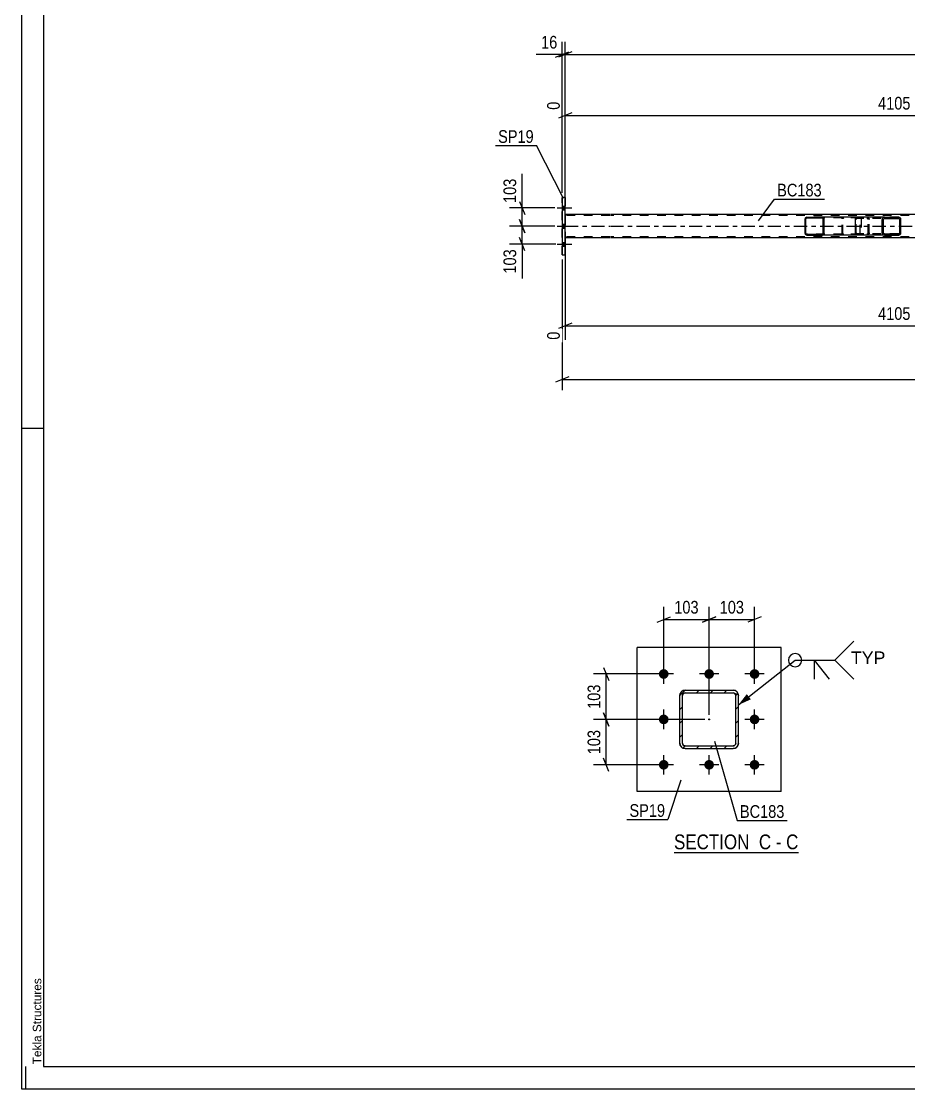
# Model space of a CAD drawing. Header units: millimetres. Extents: x -86 to 755, y -411 to 183.
# Drawn here: x -86.1 to 114.2, y -411.3 to -170.3 of the extents above; entities that cross this region are included whole.
import ezdxf

# ---------------------------------------------------------------- set-up
doc = ezdxf.new("R2010")
doc.units = ezdxf.units.MM
doc.linetypes.add('DXK_LINE_DOT2', pattern=[3.9198, 1.9599, -1.9599])
doc.linetypes.add('DXK_LINE_DOT3', pattern=[5.9187, 2.979, -0.9799, 0.9799, -0.9799])
doc.styles.add('Arial', font='arial.ttf', dxfattribs={"height": 0.2})
doc.styles.add('Arial Narrow', font='ARIALN.TTF', dxfattribs={"height": 0.2})

# ---------------------------------------------------------------- blocks, each defined once
blk = doc.blocks.new('Unknown-814409269-1133')
at = {"color": 5, "linetype": 'Continuous'}
for p, q in [((-86.11, 182.74), (-86.11, -411.26)), ((-81.11, 177.74), (-81.11, -406.26)), ((-81.11, -262.26), (-86.11, -262.26)), ((-85.11, -411.26), (-85.11, -406.26)), ((-81.11, -406.26), (749.89, -406.26)), ((-86.11, -411.26), (754.89, -411.26))]:
    blk.add_line(p, q, dxfattribs=at)
at = {"color": 174, "linetype": 'Continuous', "style": 'Arial'}
blk.add_text('Tekla Structures', height=1.9102, rotation=90, dxfattribs=at).set_placement((-81.61, -405.76))
blk = doc.blocks.new('Unknown-814409269-15 - 5921')
at = {"color": 6, "linetype": 'Continuous'}
blk.add_line((61.21, -357.97), (89.28, -357.97), dxfattribs=at)
at = {"color": 0, "linetype": 'Continuous'}
blk.add_wipeout([(79.32, -357.22), (79.32, -353.72), (61.21, -353.72), (61.21, -357.22)], dxfattribs=at)
at = {"color": 7, "linetype": 'Continuous', "style": 'Arial Narrow'}
blk.add_text('SECTION ', height=3.34, dxfattribs=at).set_placement((61.21, -357.22))
at = {"color": 0, "linetype": 'Continuous'}
blk.add_wipeout([(83.13, -357.22), (83.13, -353.72), (80.37, -353.72), (80.37, -357.22)], dxfattribs=at)
blk.add_wipeout([(85.46, -357.22), (85.46, -353.72), (84.18, -353.72), (84.18, -357.22)], dxfattribs=at)
at = {"color": 7, "linetype": 'Continuous', "style": 'Arial Narrow'}
for s, p in [('C', (80.37, -357.22)), ('-', (84.18, -357.22))]:
    blk.add_text(s, height=3.34, dxfattribs=at).set_placement(p)
at = {"color": 0, "linetype": 'Continuous'}
blk.add_wipeout([(89.28, -357.22), (89.28, -353.72), (86.51, -353.72), (86.51, -357.22)], dxfattribs=at)
at = {"color": 7, "linetype": 'Continuous', "style": 'Arial Narrow'}
blk.add_text('C', height=3.34, dxfattribs=at).set_placement((86.51, -357.22))
blk = doc.blocks.new('Part-814409269-5669 - 5406')
at = {"color": 2, "linetype": 'Continuous'}
for p, q in [((46.75, -213.91), (36.63, -213.91)), ((184.45, -213.91), (46.85, -213.91)), ((46.75, -219.19), (36.63, -219.19)), ((184.45, -219.19), (46.85, -219.19))]:
    blk.add_line(p, q, dxfattribs=at)
at = {"color": 7, "linetype": 'DXK_LINE_DOT2'}
for p, q in [((36.63, -213.91), (36.63, -219.19)), ((46.75, -214.15), (36.63, -214.15)), ((36.63, -214.39), (36.63, -218.71)), ((623.83, -214.15), (46.85, -214.15)), ((46.75, -218.95), (36.63, -218.95)), ((623.83, -218.95), (46.85, -218.95))]:
    blk.add_line(p, q, dxfattribs=at)
at = {"color": 7, "linetype": 'DXK_LINE_DOT3'}
for p, q in [((36.63, -216.55), (46.75, -216.55)), ((46.85, -216.55), (623.83, -216.55))]:
    blk.add_line(p, q, dxfattribs=at)
blk = doc.blocks.new('Bolt-814409269-5531 - 5406')
at = {"linetype": 'Continuous'}
for points in [[(36.63, -212.89), (36.63, -212.01), (35.99, -212.01), (35.99, -212.89)], [(36.63, -212.89), (36.63, -212.01), (35.99, -212.01), (35.99, -212.89)], [(36.63, -212.89), (36.63, -212.01), (35.99, -212.01), (35.99, -212.89)], [(36.63, -216.99), (36.63, -216.11), (35.99, -216.11), (35.99, -216.99)], [(36.63, -216.99), (36.63, -216.11), (35.99, -216.11), (35.99, -216.99)], [(36.63, -221.09), (36.63, -220.21), (35.99, -220.21), (35.99, -221.09)], [(36.63, -221.09), (36.63, -220.21), (35.99, -220.21), (35.99, -221.09)], [(36.63, -221.09), (36.63, -220.21), (35.99, -220.21), (35.99, -221.09)]]:
    blk.add_hatch(color=1, dxfattribs=at).paths.add_polyline_path(points)
at = {"color": 1, "linetype": 'Continuous'}
for p, q in [((35.99, -212.01), (36.63, -212.01)), ((35.99, -212.01), (36.63, -212.01)), ((35.99, -212.01), (36.63, -212.01)), ((34.83, -212.45), (38.15, -212.45)), ((34.83, -212.45), (38.15, -212.45)), ((34.83, -212.45), (38.15, -212.45)), ((35.99, -212.89), (36.63, -212.89)), ((35.99, -212.89), (36.63, -212.89)), ((35.99, -212.89), (36.63, -212.89)), ((34.83, -216.55), (38.15, -216.55)), ((34.83, -216.55), (38.15, -216.55)), ((35.99, -216.11), (36.63, -216.11)), ((35.99, -216.11), (36.63, -216.11)), ((35.99, -216.99), (36.63, -216.99)), ((35.99, -216.99), (36.63, -216.99)), ((34.83, -220.65), (38.15, -220.65)), ((34.83, -220.65), (38.15, -220.65)), ((34.83, -220.65), (38.15, -220.65)), ((35.99, -220.21), (36.63, -220.21)), ((35.99, -220.21), (36.63, -220.21)), ((35.99, -220.21), (36.63, -220.21)), ((35.99, -221.09), (36.63, -221.09)), ((35.99, -221.09), (36.63, -221.09)), ((35.99, -221.09), (36.63, -221.09))]:
    blk.add_line(p, q, dxfattribs=at)
blk = doc.blocks.new('Part-814409269-5643 - 5406')
at = {"color": 2, "linetype": 'Continuous'}
for p, q in [((36.63, -210.05), (35.99, -210.05)), ((35.99, -210.05), (35.99, -223.05)), ((36.63, -223.05), (36.63, -210.05)), ((35.99, -223.05), (36.63, -223.05))]:
    blk.add_line(p, q, dxfattribs=at)
at = {"color": 7, "linetype": 'DXK_LINE_DOT2'}
for p, q in [((35.99, -223.05), (35.99, -210.05)), ((36.63, -210.05), (36.63, -223.05))]:
    blk.add_line(p, q, dxfattribs=at)
blk = doc.blocks.new('Part-814409269-5645 - 5406')
at = {"linetype": 'Continuous'}
h = blk.add_hatch(dxfattribs=at)
h.set_pattern_fill('', scale=0.7, style=0, pattern_type=0)
h.set_pattern_definition([(45, (95.0524, -214.747), (-1.57154, 1.57154), [])])
h.paths.add_polyline_path([(95.08, -214.87), (95.05, -214.75), (94.98, -214.64), (94.87, -214.57), (94.74, -214.55), (91.16, -214.55), (91.03, -214.57), (90.92, -214.64), (90.85, -214.75), (90.82, -214.87), (90.82, -218.23), (90.85, -218.35), (90.92, -218.46), (91.03, -218.53), (91.16, -218.55), (94.74, -218.55), (94.87, -218.53), (94.98, -218.46), (95.05, -218.35), (95.08, -218.23)])
h.paths.add_polyline_path([(94.9, -218.29), (94.86, -218.34), (94.8, -218.38), (94.74, -218.39), (91.16, -218.39), (91.1, -218.38), (91.04, -218.34), (91, -218.29), (90.99, -218.23), (90.99, -214.87), (91, -214.81), (91.04, -214.76), (91.1, -214.72), (91.16, -214.71), (94.74, -214.71), (94.8, -214.72), (94.86, -214.76), (94.9, -214.81), (94.91, -214.87), (94.91, -218.23)])
at = {"color": 2, "linetype": 'Continuous'}
for p, q in [((90.85, -214.75), (90.82, -214.87)), ((90.82, -218.23), (90.82, -214.87)), ((90.99, -214.87), (91, -214.81)), ((90.99, -218.23), (90.99, -214.87)), ((91, -214.81), (91.04, -214.76)), ((91.16, -214.55), (91.03, -214.57)), ((91.04, -214.76), (91.1, -214.72)), ((91.1, -214.72), (91.16, -214.71)), ((91.16, -214.55), (94.74, -214.55)), ((91.16, -214.71), (94.74, -214.71)), ((102.44, -214.55), (94.74, -214.55)), ((94.87, -214.57), (94.74, -214.55)), ((94.74, -214.71), (94.8, -214.72)), ((94.8, -214.72), (94.86, -214.76)), ((94.86, -214.76), (94.9, -214.81)), ((94.9, -214.81), (94.91, -214.87)), ((94.91, -218.23), (94.91, -214.87)), ((95.08, -214.87), (95.05, -214.75)), ((95.08, -218.23), (95.08, -214.87)), ((90.82, -218.23), (90.85, -218.35)), ((91, -218.29), (90.99, -218.23)), ((91.04, -218.34), (91, -218.29)), ((91.03, -218.53), (91.16, -218.55)), ((91.1, -218.38), (91.04, -218.34)), ((91.16, -218.39), (91.1, -218.38)), ((91.16, -218.39), (94.74, -218.39)), ((91.16, -218.55), (94.74, -218.55)), ((94.8, -218.38), (94.74, -218.39)), ((94.74, -218.55), (94.87, -218.53)), ((102.44, -218.55), (94.74, -218.55)), ((94.86, -218.34), (94.8, -218.38)), ((94.9, -218.29), (94.86, -218.34)), ((94.91, -218.23), (94.9, -218.29)), ((95.05, -218.35), (95.08, -218.23))]:
    blk.add_line(p, q, dxfattribs=at)
at = {"color": 7, "linetype": 'DXK_LINE_DOT2'}
for p, q in [((94.74, -214.55), (91.16, -214.55)), ((103.09, -214.71), (91.16, -214.71)), ((99.17, -214.87), (99.2, -214.75)), ((99.17, -218.23), (99.17, -214.87)), ((99.35, -214.81), (99.34, -214.87)), ((99.34, -218.23), (99.34, -214.87)), ((99.39, -214.76), (99.35, -214.81)), ((99.38, -214.57), (99.51, -214.55)), ((99.45, -214.72), (99.39, -214.76)), ((99.51, -214.71), (99.45, -214.72)), ((103.09, -214.55), (102.44, -214.55)), ((103.09, -214.55), (103.22, -214.57)), ((103.15, -214.72), (103.09, -214.71)), ((103.21, -214.76), (103.15, -214.72)), ((103.24, -214.81), (103.21, -214.76)), ((103.26, -214.87), (103.24, -214.81)), ((103.26, -218.23), (103.26, -214.87)), ((103.4, -214.75), (103.43, -214.87)), ((103.43, -214.87), (103.43, -218.23)), ((103.09, -218.39), (91.16, -218.39)), ((94.74, -218.55), (91.16, -218.55)), ((99.2, -218.35), (99.17, -218.23)), ((99.34, -218.23), (99.35, -218.29)), ((99.35, -218.29), (99.39, -218.34)), ((99.51, -218.55), (99.38, -218.53)), ((99.39, -218.34), (99.41, -218.35)), ((99.41, -218.35), (99.45, -218.38)), ((99.45, -218.38), (99.51, -218.39)), ((103.09, -218.55), (102.44, -218.55)), ((103.09, -218.39), (103.15, -218.38)), ((103.22, -218.53), (103.09, -218.55)), ((103.15, -218.38), (103.21, -218.34)), ((103.21, -218.34), (103.24, -218.29)), ((103.24, -218.29), (103.26, -218.23)), ((103.43, -218.23), (103.4, -218.35))]:
    blk.add_line(p, q, dxfattribs=at)
at = {"color": 2, "linetype": 'Continuous'}
for centre, start, end in [((91.15, -214.88), 110.7583, 155.68), ((94.75, -214.88), 24.32, 69.2417), ((91.15, -218.22), 204.32, 249.2417), ((94.75, -218.22), 290.7583, 335.68)]:
    blk.add_arc(centre, 0.331, start, end, dxfattribs=at)
at = {"color": 7, "linetype": 'DXK_LINE_DOT2'}
for centre, start, end in [((99.5, -214.88), 110.7583, 155.68), ((103.1, -214.88), 24.32, 69.2417), ((99.5, -218.22), 204.32, 249.2417), ((103.1, -218.22), 290.7583, 335.68)]:
    blk.add_arc(centre, 0.331, start, end, dxfattribs=at)
blk = doc.blocks.new('Part-814409269-5646 - 5406')
at = {"linetype": 'Continuous'}
h = blk.add_hatch(dxfattribs=at)
h.set_pattern_fill('', scale=0.7, style=0, pattern_type=0)
h.set_pattern_definition([(45, (112.3845, -214.8459), (-1.57154, 1.57154), [])])
h.paths.add_polyline_path([(112.42, -215.03), (112.38, -214.85), (112.28, -214.69), (112.11, -214.59), (111.92, -214.55), (108.74, -214.55), (108.54, -214.59), (108.38, -214.69), (108.27, -214.85), (108.23, -215.03), (108.23, -218.07), (108.27, -218.25), (108.38, -218.41), (108.54, -218.51), (108.74, -218.55), (111.92, -218.55), (112.11, -218.51), (112.28, -218.41), (112.38, -218.25), (112.42, -218.07)])
h.paths.add_polyline_path([(112.15, -218.16), (112.1, -218.24), (112.02, -218.29), (111.92, -218.31), (108.74, -218.31), (108.64, -218.29), (108.56, -218.24), (108.5, -218.16), (108.48, -218.07), (108.48, -215.03), (108.5, -214.94), (108.56, -214.86), (108.64, -214.81), (108.74, -214.79), (111.92, -214.79), (112.02, -214.81), (112.1, -214.86), (112.15, -214.94), (112.17, -215.03), (112.17, -218.07)])
at = {"color": 2, "linetype": 'Continuous'}
for p, q in [((102.16, -215.03), (102.19, -214.85)), ((102.16, -218.07), (102.16, -215.03)), ((102.19, -214.85), (102.24, -214.69)), ((102.24, -214.69), (102.33, -214.59)), ((102.33, -214.59), (102.44, -214.55)), ((108.74, -214.55), (102.44, -214.55)), ((108.27, -214.85), (108.23, -215.03)), ((108.23, -218.07), (108.23, -215.03)), ((108.48, -215.03), (108.5, -214.94)), ((108.48, -218.07), (108.48, -215.03)), ((108.5, -214.94), (108.56, -214.86)), ((108.74, -214.55), (108.54, -214.59)), ((108.56, -214.86), (108.64, -214.81)), ((108.64, -214.81), (108.74, -214.79)), ((108.74, -214.55), (111.92, -214.55)), ((108.74, -214.79), (111.92, -214.79)), ((112.11, -214.59), (111.92, -214.55)), ((111.92, -214.79), (112.02, -214.81)), ((112.02, -214.81), (112.1, -214.86)), ((112.1, -214.86), (112.15, -214.94)), ((112.15, -214.94), (112.17, -215.03)), ((112.17, -218.07), (112.17, -215.03)), ((112.42, -215.03), (112.38, -214.85)), ((112.42, -218.07), (112.42, -215.03)), ((102.19, -218.25), (102.16, -218.07)), ((102.24, -218.41), (102.19, -218.25)), ((102.33, -218.51), (102.24, -218.41)), ((102.44, -218.55), (102.33, -218.51)), ((108.74, -218.55), (102.44, -218.55)), ((108.23, -218.07), (108.27, -218.25)), ((108.5, -218.16), (108.48, -218.07)), ((108.56, -218.24), (108.5, -218.16)), ((108.54, -218.51), (108.74, -218.55)), ((108.64, -218.29), (108.56, -218.24)), ((108.74, -218.31), (108.64, -218.29)), ((108.74, -218.31), (111.92, -218.31)), ((108.74, -218.55), (111.92, -218.55)), ((112.02, -218.29), (111.92, -218.31)), ((111.92, -218.55), (112.11, -218.51)), ((112.1, -218.24), (112.02, -218.29)), ((112.15, -218.16), (112.1, -218.24)), ((112.17, -218.07), (112.15, -218.16)), ((112.38, -218.25), (112.42, -218.07))]:
    blk.add_line(p, q, dxfattribs=at)
at = {"color": 7, "linetype": 'DXK_LINE_DOT2'}
for p, q in [((102.31, -214.94), (102.3, -215.03)), ((102.3, -218.07), (102.3, -215.03)), ((102.34, -214.86), (102.31, -214.94)), ((102.38, -214.81), (102.34, -214.86)), ((102.44, -214.79), (102.38, -214.81)), ((111.92, -214.79), (102.44, -214.79)), ((103.43, -214.79), (103.43, -214.55)), ((104.77, -214.55), (104.96, -214.59)), ((104.87, -214.81), (104.77, -214.79)), ((104.95, -214.86), (104.87, -214.81)), ((105, -214.94), (104.95, -214.86)), ((105.02, -215.03), (105, -214.94)), ((105.02, -218.07), (105.02, -215.03)), ((105.23, -214.85), (105.27, -215.03)), ((105.27, -218.07), (105.27, -215.03)), ((111.92, -214.55), (108.74, -214.55)), ((102.3, -218.07), (102.31, -218.16)), ((102.31, -218.16), (102.34, -218.24)), ((102.34, -218.24), (102.38, -218.29)), ((102.38, -218.29), (102.44, -218.31)), ((111.92, -218.31), (102.44, -218.31)), ((103.43, -218.55), (103.43, -218.31)), ((104.77, -218.31), (104.87, -218.29)), ((104.96, -218.51), (104.77, -218.55)), ((104.87, -218.29), (104.95, -218.24)), ((104.95, -218.24), (105, -218.16)), ((105, -218.16), (105.02, -218.07)), ((105.27, -218.07), (105.23, -218.25)), ((111.92, -218.55), (108.74, -218.55))]:
    blk.add_line(p, q, dxfattribs=at)
for centre, start, end in [((104.78, -215.04), 23.8494, 68.8059), ((104.78, -218.05), 291.1941, 336.1506)]:
    blk.add_arc(centre, 0.492, start, end, dxfattribs=at)
at = {"color": 2, "linetype": 'Continuous'}
for centre, start, end in [((108.72, -215.04), 111.1941, 156.1506), ((111.93, -215.04), 23.8494, 68.8059), ((108.72, -218.05), 203.8494, 248.8059), ((111.93, -218.05), 291.1941, 336.1506)]:
    blk.add_arc(centre, 0.492, start, end, dxfattribs=at)
blk = doc.blocks.new('Bolt-814409269-5961 - 5921')
at = {"linetype": 'Continuous'}
for points in [[(58.89, -318.75, -1), (58.89, -316.55, -1)], [(69.14, -318.75, -1), (69.14, -316.55, -1)], [(79.39, -318.75, -1), (79.39, -316.55, -1)], [(58.89, -329, -1), (58.89, -326.8, -1)], [(79.39, -329, -1), (79.39, -326.8, -1)], [(58.89, -339.25, -1), (58.89, -337.05, -1)], [(69.14, -339.25, -1), (69.14, -337.05, -1)], [(79.39, -339.25, -1), (79.39, -337.05, -1)]]:
    blk.add_hatch(color=1, dxfattribs=at).paths.add_polyline_path(points)
at = {"color": 1, "linetype": 'Continuous'}
for p, q in [((58.89, -319.85), (58.89, -315.45)), ((69.14, -319.85), (69.14, -315.45)), ((79.39, -319.85), (79.39, -315.45)), ((61.09, -317.65), (56.69, -317.65)), ((71.34, -317.65), (66.94, -317.65)), ((81.59, -317.65), (77.19, -317.65)), ((58.89, -330.1), (58.89, -325.7)), ((79.39, -330.1), (79.39, -325.7)), ((61.09, -327.9), (56.69, -327.9)), ((81.59, -327.9), (77.19, -327.9)), ((58.89, -340.35), (58.89, -335.95)), ((69.14, -340.35), (69.14, -335.95)), ((79.39, -340.35), (79.39, -335.95)), ((61.09, -338.15), (56.69, -338.15)), ((71.34, -338.15), (66.94, -338.15)), ((81.59, -338.15), (77.19, -338.15))]:
    blk.add_line(p, q, dxfattribs=at)
blk = doc.blocks.new('Part-814409269-6072 - 5921')
at = {"color": 2, "linetype": 'Continuous'}
for p, q in [((85.39, -311.65), (52.89, -311.65)), ((52.89, -344.15), (52.89, -311.65)), ((85.39, -344.15), (85.39, -311.65)), ((85.39, -344.15), (52.89, -344.15))]:
    blk.add_line(p, q, dxfattribs=at)
blk = doc.blocks.new('Part-814409269-6079 - 5921')
at = {"linetype": 'Continuous'}
h = blk.add_hatch(dxfattribs=at)
h.set_pattern_fill('', scale=0.7, style=0, pattern_type=0)
h.set_pattern_definition([(45, (63.737, -321.3012), (-1.57154, 1.57154), [])])
h.paths.add_polyline_path([(74.54, -321.3), (63.74, -321.3), (63.28, -321.39), (62.89, -321.65), (62.63, -322.04), (62.54, -322.5), (62.54, -333.3), (62.63, -333.76), (62.89, -334.15), (63.28, -334.41), (63.74, -334.5), (74.54, -334.5), (75, -334.41), (75.39, -334.15), (75.65, -333.76), (75.74, -333.3), (75.74, -322.5), (75.65, -322.04), (75.39, -321.65), (75, -321.39)])
h.paths.add_polyline_path([(75.09, -322.27), (75.14, -322.5), (75.14, -333.3), (75.09, -333.53), (74.96, -333.73), (74.77, -333.86), (74.54, -333.9), (63.74, -333.9), (63.51, -333.86), (63.31, -333.73), (63.18, -333.53), (63.14, -333.3), (63.14, -322.5), (63.18, -322.27), (63.31, -322.08), (63.51, -321.95), (63.74, -321.9), (74.54, -321.9), (74.77, -321.95), (74.96, -322.08)])
blk.add_hatch(color=30, dxfattribs=at).paths.add_polyline_path([(69.14, -328, -1), (69.14, -327.8, -1)])
at = {"color": 7, "linetype": 'DXK_LINE_DOT2'}
for p, q in [((62.54, -322.5), (62.63, -322.04)), ((62.54, -333.3), (62.54, -322.5)), ((63.18, -322.27), (63.14, -322.5)), ((63.14, -333.3), (63.14, -322.5)), ((63.31, -322.08), (63.18, -322.27)), ((63.28, -321.39), (63.74, -321.3)), ((63.51, -321.95), (63.31, -322.08)), ((63.74, -321.9), (63.51, -321.95)), ((63.74, -321.3), (74.54, -321.3)), ((63.74, -321.9), (74.54, -321.9)), ((74.54, -321.3), (75, -321.39)), ((74.77, -321.95), (74.54, -321.9)), ((74.96, -322.08), (74.77, -321.95)), ((75.09, -322.27), (74.96, -322.08)), ((75.14, -322.5), (75.09, -322.27)), ((75.14, -333.3), (75.14, -322.5)), ((75.65, -322.04), (75.74, -322.5)), ((75.74, -333.3), (75.74, -322.5)), ((62.63, -333.76), (62.54, -333.3)), ((63.14, -333.3), (63.18, -333.53)), ((63.18, -333.53), (63.31, -333.73)), ((63.74, -334.5), (63.28, -334.41)), ((63.31, -333.73), (63.51, -333.86)), ((63.51, -333.86), (63.74, -333.9)), ((63.74, -333.9), (74.54, -333.9)), ((63.74, -334.5), (74.54, -334.5)), ((74.54, -333.9), (74.77, -333.86)), ((75, -334.41), (74.54, -334.5)), ((74.77, -333.86), (74.96, -333.73)), ((74.96, -333.73), (75.09, -333.53)), ((75.09, -333.53), (75.14, -333.3)), ((75.74, -333.3), (75.65, -333.76))]:
    blk.add_line(p, q, dxfattribs=at)
at = {"color": 2, "linetype": 'Continuous'}
for p, q in [((62.63, -322.04), (62.54, -322.5)), ((62.54, -333.3), (62.54, -322.5)), ((63.14, -322.5), (63.18, -322.27)), ((63.14, -333.3), (63.14, -322.5)), ((63.18, -322.27), (63.31, -322.08)), ((63.74, -321.3), (63.28, -321.39)), ((63.31, -322.08), (63.51, -321.95)), ((63.51, -321.95), (63.74, -321.9)), ((63.74, -321.3), (74.54, -321.3)), ((63.74, -321.9), (74.54, -321.9)), ((75, -321.39), (74.54, -321.3)), ((74.54, -321.9), (74.77, -321.95)), ((74.77, -321.95), (74.96, -322.08)), ((74.96, -322.08), (75.09, -322.27)), ((75.09, -322.27), (75.14, -322.5)), ((75.14, -333.3), (75.14, -322.5)), ((75.74, -322.5), (75.65, -322.04)), ((75.74, -333.3), (75.74, -322.5)), ((62.54, -333.3), (62.63, -333.76)), ((63.18, -333.53), (63.14, -333.3)), ((63.31, -333.73), (63.18, -333.53)), ((63.28, -334.41), (63.74, -334.5)), ((63.51, -333.86), (63.31, -333.73)), ((63.74, -333.9), (63.51, -333.86)), ((63.74, -333.9), (74.54, -333.9)), ((63.74, -334.5), (74.54, -334.5)), ((74.77, -333.86), (74.54, -333.9)), ((74.54, -334.5), (75, -334.41)), ((74.96, -333.73), (74.77, -333.86)), ((75.09, -333.53), (74.96, -333.73)), ((75.14, -333.3), (75.09, -333.53)), ((75.65, -333.76), (75.74, -333.3))]:
    blk.add_line(p, q, dxfattribs=at)
at = {"color": 7, "linetype": 'DXK_LINE_DOT3'}
blk.add_line((69.14, -327.9), (69.14, -327.9), dxfattribs=at)
at = {"color": 30, "linetype": 'DXK_LINE_DOT3'}
blk.add_line((69.14, -327.9), (69.14, -327.9), dxfattribs=at)
at = {"color": 30, "linetype": 'Continuous'}
blk.add_circle((69.14, -327.9), 0.1, dxfattribs=at)
at = {"color": 7, "linetype": 'DXK_LINE_DOT2'}
for centre, start, end in [((63.74, -322.5), 112.5, 157.5), ((74.54, -322.5), 22.5, 67.5), ((63.74, -333.3), 202.5, 247.5), ((74.54, -333.3), 292.5, 337.5)]:
    blk.add_arc(centre, 1.2, start, end, dxfattribs=at)
at = {"color": 2, "linetype": 'Continuous'}
for centre, start, end in [((63.74, -322.5), 112.5, 157.5), ((74.54, -322.5), 22.5, 67.5), ((63.74, -333.3), 202.5, 247.5), ((74.54, -333.3), 292.5, 337.5)]:
    blk.add_arc(centre, 1.2, start, end, dxfattribs=at)
blk = doc.blocks.new('StraightDimension-814409269-5720 - 5406')
at = {"color": 7, "linetype": 'Continuous'}
for p, q in [((34.33, -216.55), (24.08, -216.55)), ((26.33, -215.05), (27.53, -218.05)), ((26.93, -220.65), (26.93, -216.55)), ((27.53, -222.15), (26.33, -219.15)), ((34.57, -220.65), (24.08, -220.65))]:
    blk.add_line(p, q, dxfattribs=at)
at = {"color": 0}
blk.add_wipeout([(26.18, -221.17), (21.98, -221.17), (21.98, -227.86), (26.18, -227.86)], dxfattribs=at)
at = {"color": 7, "linetype": 'Continuous'}
blk.add_line((26.93, -220.65), (26.93, -228.38), dxfattribs=at)
blk.add_line((26.93, -220.65), (26.93, -228.38), dxfattribs=at)
at = {"color": 3, "style": 'Arial Narrow'}
blk.add_text('103', height=2.863, rotation=90.0002, dxfattribs=at).set_placement((25.58, -227.26))
blk = doc.blocks.new('StraightDimension-814409269-5733 - 5406')
at = {"color": 7, "linetype": 'Continuous'}
for p, q in [((26.33, -210.95), (27.53, -213.95)), ((34.33, -212.45), (24.08, -212.45)), ((26.93, -216.55), (26.93, -212.45)), ((34.33, -216.55), (24.08, -216.55)), ((27.53, -218.05), (26.33, -215.05))]:
    blk.add_line(p, q, dxfattribs=at)
at = {"color": 0}
blk.add_wipeout([(26.18, -205.24), (21.98, -205.24), (21.98, -211.92), (26.18, -211.92)], dxfattribs=at)
at = {"color": 7, "linetype": 'Continuous'}
blk.add_line((26.93, -212.45), (26.93, -204.72), dxfattribs=at)
blk.add_line((26.93, -212.45), (26.93, -204.72), dxfattribs=at)
at = {"color": 3, "style": 'Arial Narrow'}
blk.add_text('103', height=2.863, rotation=90.0002, dxfattribs=at).set_placement((25.58, -211.32))
blk = doc.blocks.new('StraightDimension-814409269-5768 - 5406')
at = {"color": 7, "linetype": 'Continuous'}
for p, q in [((35.99, -224.05), (35.99, -253.56)), ((37.49, -250.56), (34.49, -251.76)), ((35.99, -251.16), (634.69, -251.16))]:
    blk.add_line(p, q, dxfattribs=at)
blk = doc.blocks.new('StraightDimension-814409269-5827 - 5406')
at = {"color": 7, "linetype": 'Continuous'}
for p, q in [((36.63, -219.33), (36.63, -242.19)), ((185.25, -228.59), (185.25, -247.67)), ((38.13, -238.46), (35.13, -239.66)), ((183.75, -239.66), (186.75, -238.46)), ((36.63, -239.06), (185.25, -239.06))]:
    blk.add_line(p, q, dxfattribs=at)
at = {"color": 0}
blk.add_wipeout([(115.19, -238.31), (115.19, -234.11), (106.68, -234.11), (106.68, -238.31)], dxfattribs=at)
at = {"color": 0, "linetype": 'Continuous'}
for points in [[(36.03, -239.76), (31.83, -239.76), (31.83, -242.79), (36.03, -242.79)], [(184.65, -239.76), (180.45, -239.76), (180.45, -248.27), (184.65, -248.27)]]:
    blk.add_wipeout(points, dxfattribs=at)
at = {"color": 3, "style": 'Arial Narrow'}
blk.add_text('4105', height=2.863, dxfattribs=at).set_placement((107.28, -237.71))
at = {"color": 3, "linetype": 'Continuous', "style": 'Arial Narrow'}
for s, height, p in [('0', 2.86, (35.43, -242.19)), ('4105', 2.863, (184.05, -247.67))]:
    blk.add_text(s, height=height, rotation=90.0002, dxfattribs=at).set_placement(p)
blk = doc.blocks.new('StraightDimension-814409269-5848 - 5406')
at = {"color": 7, "linetype": 'Continuous'}
for p, q in [((185.25, -204.51), (185.25, -182.97)), ((36.63, -213.84), (36.63, -188.45)), ((38.13, -190.98), (35.13, -192.18)), ((36.63, -191.58), (185.25, -191.58)), ((183.75, -192.18), (186.75, -190.98))]:
    blk.add_line(p, q, dxfattribs=at)
at = {"color": 0, "linetype": 'Continuous'}
for points in [[(184.65, -182.37), (180.45, -182.37), (180.45, -190.88), (184.65, -190.88)], [(36.03, -187.85), (31.83, -187.85), (31.83, -190.88), (36.03, -190.88)]]:
    blk.add_wipeout(points, dxfattribs=at)
at = {"color": 0}
blk.add_wipeout([(115.19, -190.83), (115.19, -186.63), (106.68, -186.63), (106.68, -190.83)], dxfattribs=at)
at = {"color": 3, "linetype": 'Continuous', "style": 'Arial Narrow'}
for s, height, p in [('4105', 2.863, (184.05, -190.28)), ('0', 2.86, (35.43, -190.28))]:
    blk.add_text(s, height=height, rotation=90.0002, dxfattribs=at).set_placement(p)
at = {"color": 3, "style": 'Arial Narrow'}
blk.add_text('4105', height=2.863, dxfattribs=at).set_placement((107.28, -190.23))
blk = doc.blocks.new('StraightDimension-814409269-14470 - 5406')
at = {"color": 7, "linetype": 'Continuous'}
for p, q in [((36.63, -209.05), (36.63, -174.96)), ((38.13, -177.21), (35.13, -178.41)), ((36.63, -177.81), (634.05, -177.81))]:
    blk.add_line(p, q, dxfattribs=at)
blk = doc.blocks.new('StraightDimension-814409269-14471 - 5406')
at = {"color": 7, "linetype": 'Continuous'}
for p, q in [((35.99, -209.05), (35.99, -174.96)), ((36.63, -209.05), (36.63, -174.96)), ((34.49, -178.41), (37.49, -177.21)), ((38.13, -177.21), (35.13, -178.41)), ((35.99, -177.81), (36.63, -177.81))]:
    blk.add_line(p, q, dxfattribs=at)
at = {"color": 0}
blk.add_wipeout([(35.47, -177.06), (35.47, -172.86), (30.61, -172.86), (30.61, -177.06)], dxfattribs=at)
at = {"color": 7, "linetype": 'Continuous'}
blk.add_line((35.99, -177.81), (30.08, -177.81), dxfattribs=at)
blk.add_line((35.99, -177.81), (30.08, -177.81), dxfattribs=at)
at = {"color": 3, "style": 'Arial Narrow'}
blk.add_text('16', height=2.863, dxfattribs=at).set_placement((31.21, -176.46))
blk = doc.blocks.new('StraightDimension-814409269-6103 - 5921')
at = {"color": 7, "linetype": 'Continuous'}
for p, q in [((57.89, -317.65), (43.07, -317.65)), ((45.32, -316.15), (46.52, -319.15)), ((45.92, -327.9), (45.92, -317.65)), ((46.52, -329.4), (45.32, -326.4)), ((68.14, -327.9), (43.07, -327.9))]:
    blk.add_line(p, q, dxfattribs=at)
at = {"color": 0}
blk.add_wipeout([(45.17, -319.43), (40.97, -319.43), (40.97, -326.12), (45.17, -326.12)], dxfattribs=at)
at = {"color": 3, "style": 'Arial Narrow'}
blk.add_text('103', height=2.863, rotation=90.0002, dxfattribs=at).set_placement((44.57, -325.52))
blk = doc.blocks.new('StraightDimension-814409269-6094 - 5921')
at = {"color": 7, "linetype": 'Continuous'}
for p, q in [((45.32, -326.4), (46.52, -329.4)), ((68.14, -327.9), (43.07, -327.9)), ((45.92, -338.15), (45.92, -327.9)), ((46.52, -339.65), (45.32, -336.65)), ((57.89, -338.15), (43.07, -338.15))]:
    blk.add_line(p, q, dxfattribs=at)
at = {"color": 0}
blk.add_wipeout([(45.17, -329.68), (40.97, -329.68), (40.97, -336.37), (45.17, -336.37)], dxfattribs=at)
at = {"color": 3, "style": 'Arial Narrow'}
blk.add_text('103', height=2.863, rotation=90.0002, dxfattribs=at).set_placement((44.57, -335.77))
blk = doc.blocks.new('StraightDimension-814409269-6113 - 5921')
at = {"color": 7, "linetype": 'Continuous'}
for p, q in [((58.89, -316.65), (58.89, -302.51)), ((69.14, -326.9), (69.14, -302.51)), ((57.39, -305.96), (60.39, -304.76)), ((58.89, -305.36), (69.14, -305.36)), ((70.64, -304.76), (67.64, -305.96))]:
    blk.add_line(p, q, dxfattribs=at)
at = {"color": 0}
blk.add_wipeout([(67.35, -304.61), (67.35, -300.41), (60.67, -300.41), (60.67, -304.61)], dxfattribs=at)
at = {"color": 3, "style": 'Arial Narrow'}
blk.add_text('103', height=2.863, dxfattribs=at).set_placement((61.27, -304.01))
blk = doc.blocks.new('StraightDimension-814409269-6122 - 5921')
at = {"color": 7, "linetype": 'Continuous'}
for p, q in [((69.14, -326.9), (69.14, -302.51)), ((79.39, -316.65), (79.39, -302.51)), ((67.64, -305.96), (70.64, -304.76)), ((69.14, -305.36), (79.39, -305.36)), ((80.89, -304.76), (77.89, -305.96))]:
    blk.add_line(p, q, dxfattribs=at)
at = {"color": 0}
blk.add_wipeout([(77.6, -304.61), (77.6, -300.41), (70.92, -300.41), (70.92, -304.61)], dxfattribs=at)
at = {"color": 3, "style": 'Arial Narrow'}
blk.add_text('103', height=2.863, dxfattribs=at).set_placement((71.52, -304.01))
blk = doc.blocks.new('Mark-814409269-5665 - 5406')
at = {"color": 0}
blk.add_wipeout([(94.55, -209.84), (94.55, -206.84), (84.5, -206.84), (84.5, -209.84)], dxfattribs=at)
blk.add_wipeout([(94.55, -209.84), (94.55, -206.84), (84.5, -206.84), (84.5, -209.84)], dxfattribs=at)
at = {"color": 30, "linetype": 'Continuous'}
for p, q in [((80.28, -215.34), (83.9, -210.44)), ((83.9, -210.44), (95.15, -210.44))]:
    blk.add_line(p, q, dxfattribs=at)
at = {"color": 3, "style": 'Arial Narrow'}
blk.add_text('BC183', height=2.863, dxfattribs=at).set_placement((84.5, -209.84))
blk = doc.blocks.new('Mark-814409269-5639 - 5406')
at = {"color": 0}
blk.add_wipeout([(29.54, -197.75), (29.54, -194.75), (21.51, -194.75), (21.51, -197.75)], dxfattribs=at)
blk.add_wipeout([(29.54, -197.75), (29.54, -194.75), (21.51, -194.75), (21.51, -197.75)], dxfattribs=at)
at = {"color": 30, "linetype": 'Continuous'}
for p in [(20.91, -198.35), (36.28, -210.32)]:
    blk.add_line(p, (30.14, -198.35), dxfattribs=at)
at = {"color": 3, "style": 'Arial Narrow'}
blk.add_text('SP19', height=2.863, dxfattribs=at).set_placement((21.51, -197.75))
blk = doc.blocks.new('WeldMark-814409269-6131 - 5921')
at = {"linetype": 'Continuous'}
blk.add_hatch(color=30, dxfattribs=at).paths.add_polyline_path([(78.56, -323.37), (75.74, -324.64), (77.63, -322.19)])
at = {"color": 30, "linetype": 'Continuous'}
for p, q in [((75.74, -324.64), (88.54, -314.52)), ((88.54, -314.52), (97.54, -314.52))]:
    blk.add_line(p, q, dxfattribs=at)
at = {"color": 3, "linetype": 'Continuous'}
for q in [(96.25, -318.81), (92.82, -318.81)]:
    blk.add_line((92.82, -314.52), q, dxfattribs=at)
for start, end in [(90, 270), (270, 90)]:
    blk.add_arc((88.54, -314.52), 1.5, start, end, dxfattribs=at)
at = {"color": 0, "linetype": 'Continuous'}
blk.add_wipeout([(108.91, -315.42), (108.91, -312.42), (101.14, -312.42), (101.14, -315.42)], dxfattribs=at)
blk.add_wipeout([(108.91, -315.42), (108.91, -312.42), (101.14, -312.42), (101.14, -315.42)], dxfattribs=at)
at = {"color": 3, "linetype": 'Continuous'}
for q in [(101.82, -310.24), (101.82, -318.81)]:
    blk.add_line((97.54, -314.52), q, dxfattribs=at)
at = {"color": 3, "linetype": 'Continuous', "style": 'Arial'}
blk.add_text('TYP', height=2.865, dxfattribs=at).set_placement((101.14, -315.42))
blk = doc.blocks.new('Mark-814409269-6075 - 5921')
at = {"color": 0}
blk.add_wipeout([(86.14, -350.12), (86.14, -347.12), (76.09, -347.12), (76.09, -350.12)], dxfattribs=at)
blk.add_wipeout([(86.14, -350.12), (86.14, -347.12), (76.09, -347.12), (76.09, -350.12)], dxfattribs=at)
at = {"color": 30, "linetype": 'Continuous'}
for p, q in [((70.38, -332.79), (75.49, -350.72)), ((75.49, -350.72), (86.74, -350.72))]:
    blk.add_line(p, q, dxfattribs=at)
at = {"color": 3, "style": 'Arial Narrow'}
blk.add_text('BC183', height=2.863, dxfattribs=at).set_placement((76.09, -350.12))
blk = doc.blocks.new('Mark-814409269-6068 - 5921')
at = {"color": 0}
blk.add_wipeout([(59.19, -349.9), (59.19, -346.9), (51.16, -346.9), (51.16, -349.9)], dxfattribs=at)
blk.add_wipeout([(59.19, -349.9), (59.19, -346.9), (51.16, -346.9), (51.16, -349.9)], dxfattribs=at)
at = {"color": 30, "linetype": 'Continuous'}
for p in [(62.73, -341.63), (50.56, -350.5)]:
    blk.add_line(p, (59.79, -350.5), dxfattribs=at)
at = {"color": 3, "style": 'Arial Narrow'}
blk.add_text('SP19', height=2.863, dxfattribs=at).set_placement((51.16, -349.9))

msp = doc.modelspace()

# ---------------------------------------------------------------- block references
for name in ['Unknown-814409269-1133', 'Bolt-814409269-5531 - 5406', 'Part-814409269-5643 - 5406', 'Part-814409269-5669 - 5406', 'Part-814409269-5645 - 5406', 'Part-814409269-5646 - 5406', 'Part-814409269-6072 - 5921', 'Bolt-814409269-5961 - 5921', 'Part-814409269-6079 - 5921']:
    msp.add_blockref(name, (0, 0))

# ---------------------------------------------------------------- next in the draw order: block references
for name in ['StraightDimension-814409269-5720 - 5406', 'StraightDimension-814409269-6103 - 5921', 'Mark-814409269-6075 - 5921', 'Mark-814409269-6068 - 5921', 'Unknown-814409269-15 - 5921']:
    msp.add_blockref(name, (0, 0))

# ---------------------------------------------------------------- next in the draw order: block references
for name in ['StraightDimension-814409269-5733 - 5406', 'StraightDimension-814409269-5768 - 5406', 'StraightDimension-814409269-6094 - 5921']:
    msp.add_blockref(name, (0, 0))

# ---------------------------------------------------------------- next in the draw order: block references
for name in ['StraightDimension-814409269-5848 - 5406', 'StraightDimension-814409269-5827 - 5406', 'StraightDimension-814409269-6113 - 5921']:
    msp.add_blockref(name, (0, 0))

# ---------------------------------------------------------------- next in the draw order: block references
for name in ['StraightDimension-814409269-14470 - 5406', 'StraightDimension-814409269-6122 - 5921']:
    msp.add_blockref(name, (0, 0))

# ---------------------------------------------------------------- next in the draw order: block references
for name in ['StraightDimension-814409269-14471 - 5406', 'Mark-814409269-5665 - 5406', 'WeldMark-814409269-6131 - 5921']:
    msp.add_blockref(name, (0, 0))

# ---------------------------------------------------------------- next in the draw order: block references
msp.add_blockref('Mark-814409269-5639 - 5406', (0, 0))

doc.saveas('drawing.dxf')
